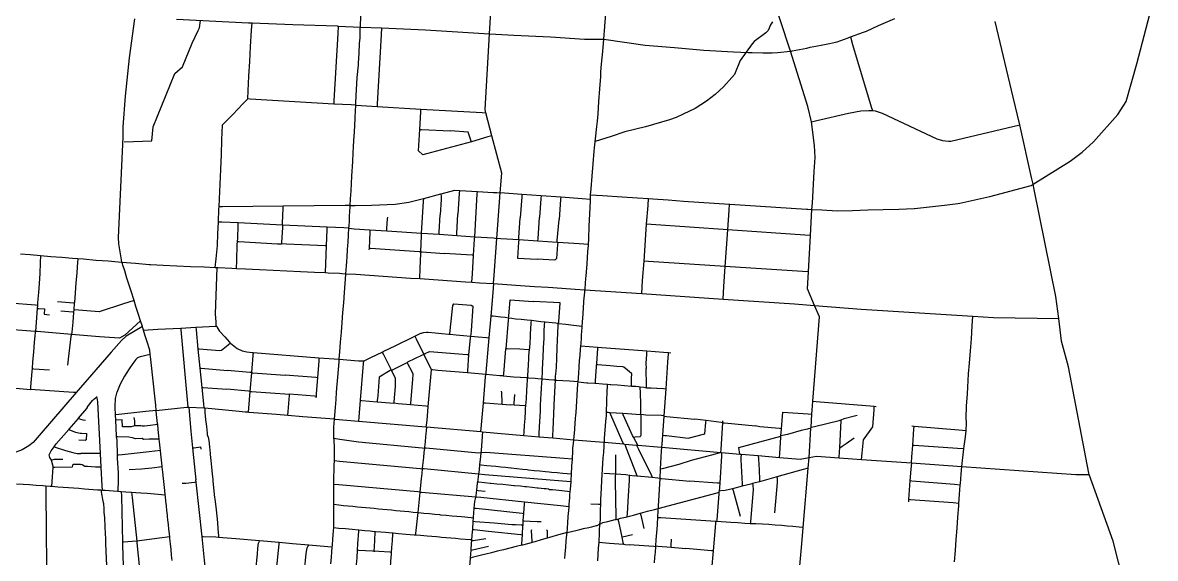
# Model space of a CAD drawing. Header units: inches. Extents: x 170101 to 178921, y 438267 to 453456.
# Drawn here: x 175094 to 177398, y 444768 to 445857 of the extents above; entities that cross this region are included whole.
import ezdxf

# ---------------------------------------------------------------- set-up
doc = ezdxf.new("R2010")
doc.units = ezdxf.units.IN
doc.header["$MEASUREMENT"] = 0

msp = doc.modelspace()

# ---------------------------------------------------------------- linework, layer by layer
for points in [[(176051.9, 445326.8), (176053.1, 445343.8), (176058.8, 445418.7), (176065.7, 445511.3), (176068.8, 445551.6), (176048.9, 445627.2), (176036.5, 445674.2), (176034.9, 445680.4), (176044.2, 445834.6), (176057.6, 446058.8)], [(176664.1, 444633.3), (176678.9, 444797.7), (176681.7, 444830.9), (176691.9, 444951.9), (176693.7, 444973.1), (176693.7, 444973.5), (176697.7, 445033), (176697.8, 445034.8), (176699.6, 445061.7), (176700.7, 445078.7), (176701.4, 445087.6), (176715, 445259.6), (176705.2, 445282.2), (176690.6, 445316), (176692.6, 445350.7), (176696.8, 445424.8), (176699.7, 445477.5), (176700.5, 445490.5), (176704.4, 445554.9), (176705.9, 445583.4), (176704.9, 445607.7), (176698.5, 445655.6), (176691.4, 445686.8), (176656.1, 445799.2), (176656, 445799.2), (176590.4, 445998.9)], [(176249.6, 445507.2), (176273.9, 445505.6), (176313.8, 445503), (176345, 445501), (176367.3, 445499.5), (176376.2, 445498.9), (176407.5, 445496.8), (176438.7, 445494.7), (176469.9, 445492.7), (176501.1, 445490.6), (176532.2, 445488.5), (176532.4, 445488.5), (176563.6, 445486.4), (176594.8, 445484.3), (176626, 445482.3), (176657.3, 445480.2), (176688.5, 445478.1), (176691.1, 445477.9), (176699.7, 445477.5), (176719.7, 445476.5), (176750.7, 445474.9), (176751, 445474.9), (176782.3, 445475.7), (176813.6, 445476.6), (176844.8, 445477.4), (176876.1, 445478.3), (176907.4, 445479.2), (176908, 445479.2), (176938.5, 445482.8), (176969.6, 445486.4), (176996.7, 445489.6), (177000.6, 445490.5), (177031.1, 445497.3), (177061.7, 445504.2), (177145.7, 445526.4), (177149.3, 445528.7), (177224.6, 445575.7), (177249.2, 445593.8), (177272.4, 445614.7), (177321.5, 445670.4), (177338.7, 445697.1), (177360.6, 445773.4), (177398.1, 445919.5)], [(175721.2, 444757.6), (175722.2, 444770.1), (175723.3, 444782.5), (175724, 444791), (175724.3, 444795), (175725.3, 444807.5), (175726.7, 444824.3), (175727.3, 444831), (175727.2, 444836.9), (175727.1, 444849.6), (175727, 444850.6), (175727, 444862.2), (175727, 444863.1), (175727, 444872.9), (175727, 444874.9), (175727, 444878.6), (175727.1, 444891.8), (175727.1, 444892), (175727.1, 444897), (175727.2, 444904.4), (175727.3, 444917.1), (175727.4, 444919.2), (175727.4, 444922.9), (175727.4, 444925.6), (175727.5, 444929.7), (175727.6, 444939.4), (175727.7, 444942.4), (175728.1, 444954.2), (175728.2, 444959.2), (175728.4, 444965.2), (175728.4, 444967.1), (175728.6, 444976.1), (175728.8, 444992.9), (175728.9, 444996.7), (175728, 445006.5), (175727.7, 445010), (175727.5, 445012.2), (175727.5, 445012.8), (175727.5, 445024.7), (175727.5, 445027.1), (175727.3, 445035.3), (175728, 445043.2), (175728.6, 445051.4), (175728.7, 445051.7), (175729.2, 445059.2), (175730.5, 445075.2), (175731.8, 445091.2), (175733, 445106.5), (175734.2, 445121.7), (175735.4, 445137), (175736.6, 445152.1), (175737.8, 445167.7), (175738.3, 445173.1), (175739.4, 445188.1), (175741, 445208.1), (175742.6, 445228.1), (175744.2, 445248.1), (175745.8, 445268.1), (175747.4, 445288.1), (175749, 445309), (175750.5, 445327.1), (175751.9, 445345.1), (175752, 445347), (175753.3, 445363.2), (175754, 445371.8), (175754.6, 445381.3), (175755.4, 445395.7), (175756, 445405.3), (175756.3, 445410.1), (175757.2, 445426.3), (175758, 445439.2), (175758.4, 445444.3), (175758.9, 445454), (175759.4, 445463.6), (175760.5, 445483), (175760.6, 445485.5), (175761.3, 445499.1), (175762.3, 445515.2), (175764, 445545.1), (175765.8, 445575.1), (175766.8, 445592.5), (175767.5, 445605.1), (175768.2, 445618), (175769.2, 445635), (175770.7, 445661.8), (175770.8, 445664.9), (175771.9, 445689.3), (175772.2, 445694.9), (175773.4, 445721.3), (175773.9, 445732.9), (175775, 445746), (175777.1, 445770.7), (175777.5, 445774.9), (175778.6, 445795.4), (175779.8, 445814.6), (175780.5, 445826.7), (175781.1, 445844.6), (175781.3, 445848.4), (175781.3, 445848.9), (175782.1, 445872.1)], [(176197.2, 444767.9), (176198, 444777.9), (176199, 444790.8), (176200.1, 444803.7), (176201.2, 444816.5), (176201.6, 444821.2), (176202.2, 444828.8), (176203.3, 444841.6), (176203.5, 444844.8), (176203.9, 444849.6), (176204.2, 444853.5), (176205.1, 444865.5), (176205.7, 444873.1), (176206.2, 444879.5), (176206.5, 444883.6), (176207.3, 444893.7), (176207.6, 444898.3), (176208, 444903.6), (176208.5, 444909.1), (176209.7, 444923.9), (176209.8, 444924.6), (176210, 444927.2), (176210.7, 444939.4), (176210.7, 444940), (176211.6, 444955.5), (176212.4, 444970.3), (176212.4, 444971), (176213.3, 444986.4), (176213.6, 444992.7), (176214.5, 445001.9), (176215.2, 445009.6), (176215.8, 445016), (176217.1, 445030), (176217.4, 445032.9), (176218.1, 445041.7), (176219, 445053.3), (176219.5, 445058.9), (176219.9, 445065), (176220.7, 445076.6), (176221.5, 445088.2), (176222.3, 445099.9), (176223.1, 445111.5), (176223.8, 445123.1), (176224, 445127), (176224, 445127.4), (176224.6, 445134.8), (176225.4, 445146.4), (176226.1, 445155.9), (176226.3, 445158.1), (176227.2, 445169.7), (176228.1, 445181.3), (176229.1, 445192.9), (176229.7, 445200.5), (176230, 445204.6), (176230, 445205.3), (176230.7, 445216.2), (176231, 445222.2), (176231.1, 445223.9), (176231.4, 445227.9), (176232.1, 445238.9), (176232.2, 445239.8), (176232.2, 445240.2), (176232.9, 445246.9), (176233, 445248.7), (176234.2, 445265.6), (176234.2, 445265.8), (176235.8, 445289.2), (176235.9, 445291), (176237.6, 445309.6), (176238, 445314.2), (176238.2, 445316.3), (176240.1, 445338), (176240.4, 445341.7), (176242.3, 445367), (176244.2, 445392.4), (176245, 445404.3), (176245.1, 445406.4), (176245.6, 445417.9), (176246.8, 445443.3), (176247.9, 445468.7), (176249, 445494.1), (176249.2, 445498.1), (176249.6, 445506.8), (176249.6, 445507.2), (176250.6, 445519.5), (176252.6, 445544.9), (176254.7, 445570.3), (176256.7, 445595.7), (176257.3, 445602.8), (176259.4, 445620.9), (176262.4, 445646.2), (176263.7, 445656.8), (176264.7, 445671.6), (176266.5, 445696.9), (176268.2, 445722.4), (176270, 445747.8), (176270.6, 445757.6), (176272, 445773.1), (176274.1, 445798.5), (176276.3, 445823.5), (176276.3, 445823.9), (176278.5, 445849.2), (176278.6, 445850.6), (176280.6, 445874.6)], [(175398.6, 444763.8), (175397.4, 444775.1), (175396.2, 444786.4), (175395, 444797.8), (175393.8, 444809.1), (175393.5, 444812), (175392.8, 444818.5), (175391.8, 444827.9), (175390.8, 444837.3), (175389.7, 444846.8), (175389, 444853.6), (175388.7, 444856.2), (175387.7, 444865.6), (175386.7, 444875), (175385.7, 444884.4), (175384.7, 444893.8), (175384.3, 444897.7), (175383.4, 444906.2), (175382.1, 444918.6), (175380.8, 444931), (175379.5, 444943.4), (175378.3, 444954.6), (175378.1, 444955.8), (175376.8, 444968.2), (175375.5, 444980.5), (175374.8, 444987.6), (175374.2, 444993), (175372.9, 445005.3), (175372.3, 445011), (175371.5, 445017.7), (175370.2, 445030.1), (175369.1, 445040.6), (175368.9, 445042.5), (175367.6, 445054.9), (175366.2, 445067.3), (175366.1, 445068.7), (175364.9, 445079.7), (175363.6, 445092.1), (175362.3, 445104.5), (175361, 445116.9), (175359.6, 445129.3), (175358.3, 445141.6), (175357, 445154), (175355.7, 445166.5), (175354.3, 445178.8), (175353.9, 445182.9), (175353, 445191.8), (175352.3, 445193.8), (175347.7, 445208.2), (175343.2, 445222.6), (175340, 445232.5), (175338.6, 445237.1), (175337.8, 445239.5), (175334, 445251.5), (175329.4, 445266), (175324.8, 445280.4), (175320.9, 445292.8), (175320.3, 445294.8), (175315.7, 445309.3), (175311.1, 445323.7), (175306.5, 445338.1), (175302, 445352.5), (175298.3, 445364.1), (175297.5, 445366.8), (175297.4, 445367), (175296.3, 445370.5), (175296.1, 445371.2), (175289.9, 445407.5), (175289.2, 445420.3), (175298.5, 445624.4), (175299.1, 445645.4), (175303.7, 445707.8), (175311.9, 445785.4), (175322.4, 445864.9)], [(175300.9, 445614.8), (175357.3, 445617), (175359.5, 445645.7), (175404.2, 445753.8), (175419.7, 445767.7), (175439.4, 445815.5), (175451.2, 445841.6), (175454.1, 445847), (175456.4, 445861.5)], [(175407, 445864.3), (175554, 445856.8), (175560.9, 445856.6), (175643.9, 445853.6), (175733.9, 445850.5), (175736.1, 445850.4), (175781.3, 445848.4), (175824.2, 445846.5), (175913.7, 445842.5), (176044.2, 445834.6), (176044.7, 445834.5), (176093.4, 445832.1), (176167.8, 445828.1), (176237.3, 445823.6), (176276.3, 445823.5), (176276.3, 445823.5), (176360.4, 445811.7), (176420.2, 445806.5), (176480, 445801.2), (176539.8, 445797.6), (176569.8, 445796.8), (176578, 445796.6), (176599.8, 445796.1), (176617.7, 445795.7), (176618.8, 445795.6), (176629.7, 445796.7), (176656, 445799.2), (176657.3, 445799.4), (176657.8, 445799.4), (176659.6, 445799.8), (176689, 445805.7), (176696.2, 445807.2), (176718.4, 445811.7), (176735.2, 445815.1), (176747.8, 445817.7), (176750.9, 445818.3), (176773.2, 445826.4), (176776.1, 445827.5), (176777.8, 445828.1), (176804.3, 445837.7), (176810.5, 445840), (176835, 445851.7), (176868.4, 445865.9)], [(175486.1, 445359.6), (175487.7, 445376.9), (175490.4, 445404.4), (175491.5, 445428.7), (175492.5, 445452), (175492.5, 445453.1), (175493.6, 445477.5), (175493.7, 445479.2), (175493.8, 445482), (175493.8, 445482.8), (175494.6, 445499.1), (175495.9, 445529.1), (175497.2, 445559), (175498.5, 445589), (175499.8, 445619), (175501.1, 445649), (175501.1, 445649.3), (175521.7, 445670.7), (175542.4, 445692.3), (175552.1, 445702.4), (175553, 445718.4), (175554.7, 445748.4), (175556.3, 445778.3), (175558, 445808.3), (175560, 445841.9), (175560.9, 445856.6)], [(175736.1, 445850.4), (175735.3, 445835.4), (175727.3, 445698), (175727, 445691.8)], [(175824.2, 445846.5), (175823.4, 445832.2), (175815.7, 445692.5), (175815.3, 445686.8)], [(176619.5, 445858.7), (176615.6, 445852.9), (176612.4, 445845.8), (176610.4, 445841.3), (176605.8, 445836.8), (176582, 445819.1), (176577.9, 445814.4), (176553.5, 445780.4), (176541.9, 445751.7), (176536.6, 445746), (176519.9, 445727), (176502.8, 445711.1), (176485.4, 445697.7), (176462.2, 445682.7), (176438.1, 445670.9), (176423.4, 445664.7), (176409.9, 445660), (176360.9, 445645.8), (176319.4, 445635.2), (176291.1, 445626.1), (176258.8, 445615.5)], [(177334.3, 444718), (177312.3, 444803.1), (177263.8, 444938.9), (177262.9, 444941.3), (177221.7, 445157.8), (177207.4, 445209.6), (177201.5, 445256.1), (177195.9, 445300.4), (177151.4, 445517.8), (177149.3, 445528.7), (177146.5, 445542.8), (177122.2, 445649.3), (177109.2, 445706), (177072, 445859.7)], [(176777.8, 445828.1), (176782.4, 445812.5), (176820.4, 445686.3), (176822.8, 445678.5)], [(175771.9, 445689.3), (175762.3, 445690.1), (175727.2, 445691.8), (175727, 445691.8), (175557.4, 445702), (175552.1, 445702.4)], [(175771.9, 445689.3), (175782.6, 445688.7), (175815.3, 445686.8), (175904.4, 445681.7), (176028.8, 445674.7), (176036.5, 445674.2)], [(176048.9, 445627.2), (176040.8, 445624.9), (176007, 445614.9), (176007, 445614.9), (175915.9, 445590.6), (175908.1, 445588.3), (175899.4, 445596.6), (175901.9, 445640.2), (175904, 445676.2), (175904.4, 445681.7)], [(176698.5, 445655.6), (176709.8, 445658.2), (176774.3, 445673), (176799.2, 445678.1), (176815.6, 445679), (176822.8, 445678.5), (176828.5, 445678.1), (176842.2, 445673), (176953.6, 445620.9), (176965.4, 445617.6), (176977.4, 445616.5), (176982.3, 445616.6), (177122.2, 445649.3)], [(175901.9, 445640.2), (175905.8, 445640), (175964.5, 445637.2)], [(176007, 445614.9), (176006, 445618.2), (176000.8, 445634.9), (175964.5, 445637.2)], [(175760.6, 445485.5), (175770.8, 445485.7), (175804, 445486.2), (175851.8, 445488), (175879.7, 445492.3), (175909.3, 445499.7), (175910.1, 445500), (175945, 445509.1), (175945.6, 445509.3), (175973.5, 445516.5), (175982.8, 445515.9), (175983.3, 445515.9), (176019.2, 445514.1), (176019.6, 445514), (176051.1, 445512), (176058.9, 445511.7), (176065.7, 445511.3)], [(175902, 445336.9), (175902.8, 445357.6), (175904, 445388.1), (175904.1, 445391.3), (175905.6, 445424.5), (175905.9, 445429.3), (175909.7, 445493.7), (175910.1, 445500)], [(175945, 445509.1), (175945.3, 445504), (175945.6, 445497.7), (175943.7, 445466.9)], [(175982.8, 445515.9), (175982.4, 445510.2), (175979.7, 445467.8)], [(176008.1, 445329.8), (176009.1, 445347), (176011.3, 445384.3), (176011.3, 445384.6), (176013.7, 445417.4), (176014, 445422.1), (176019, 445509.3), (176019.2, 445514.1)], [(176249.2, 445498.1), (176232.6, 445499.3), (176189, 445502.5), (176148.9, 445505.3), (176109.8, 445508.2), (176074.4, 445510.7), (176065.7, 445511.3)], [(176109.8, 445508.2), (176109.4, 445503.1), (176106.2, 445460.4)], [(176148.9, 445505.3), (176148.5, 445500), (176145.8, 445461.3)], [(176189, 445502.5), (176188.6, 445497.5), (176185.3, 445457.4)], [(176353.4, 445306.4), (176355.3, 445333.3), (176358.2, 445372.7), (176363.5, 445447.7), (176366.3, 445485.6), (176367.3, 445499.5)], [(175760.6, 445485.5), (175750.2, 445485.7), (175624.4, 445484.3), (175500.9, 445482.9), (175493.8, 445482.8)], [(175623, 445445.9), (175623.2, 445450.6), (175624.2, 445479.2), (175624.4, 445484.3)], [(176519, 445295.2), (176520.7, 445320.8), (176523.5, 445361.8), (176528.6, 445436.4), (176531.4, 445475.9), (176532.2, 445488.5)], [(175834.8, 445434.1), (175835.1, 445439.1), (175836.3, 445458.7), (175837.2, 445461.8)], [(175941.3, 445427), (175941.6, 445431.5), (175943.7, 445466.9)], [(175977.3, 445424.5), (175977.5, 445429.3), (175979.7, 445467.8)], [(176103.6, 445415.7), (176103.8, 445420.5), (176106.2, 445460.4)], [(176142.3, 445413.2), (176142.7, 445418.5), (176145.8, 445461.3)], [(176181.3, 445410.6), (176181.6, 445414.2), (176185.3, 445457.4)], [(175758, 445439.2), (175747.9, 445440), (175713.9, 445441.6), (175623, 445445.9), (175532.7, 445450.1), (175499.7, 445451.7), (175492.5, 445452)], [(175529.3, 445357.6), (175529.7, 445374), (175530.7, 445406.5), (175531.1, 445412.3), (175531.7, 445419.4), (175532.5, 445445.2), (175532.7, 445450.1)], [(175623, 445445.9), (175622.7, 445440.9), (175621, 445410.6), (175620.9, 445407.6)], [(175710.6, 445349.2), (175711.2, 445367), (175712.5, 445403.7), (175713.7, 445436.6), (175713.9, 445441.6)], [(175758, 445439.2), (175768.4, 445438.5), (175800.8, 445436.4), (175834.8, 445434.1), (175905.9, 445429.3), (175941.3, 445427), (175977.3, 445424.5), (176014, 445422.1), (176051.7, 445419.6), (176058.8, 445418.7)], [(175800.8, 445436.4), (175800.5, 445431.5), (175798.9, 445398.3), (175798.7, 445395.5)], [(176696.8, 445424.8), (176685, 445425.6), (176528.6, 445436.4), (176372.5, 445447.1), (176363.5, 445447.7)], [(175531.1, 445412.3), (175533.9, 445412.1), (175612.5, 445408), (175620.9, 445407.6)], [(175712.5, 445403.7), (175709.4, 445403.8), (175630.7, 445407.2), (175620.9, 445407.6)], [(176245.1, 445406.4), (176226.4, 445407.6), (176182.6, 445410.5), (176181.3, 445410.6), (176142.3, 445413.2), (176103.6, 445415.7), (176067.2, 445418.1), (176058.8, 445418.7)], [(176103.6, 445415.7), (176102.9, 445410.8), (176100.8, 445378.6), (176141.1, 445376.3)], [(176182.6, 445410.5), (176182.3, 445406.1), (176180.4, 445378.1), (176176.9, 445374.3), (176141.1, 445376.3)], [(175090.3, 445387.2), (175109.7, 445385.7), (175130.7, 445384), (175151.7, 445382.2), (175173.8, 445380.5), (175195.8, 445378.7), (175206.5, 445377.8), (175217.9, 445376.9), (175243.1, 445374.8), (175243.7, 445374.8), (175268.1, 445372.8), (175295.3, 445370.5), (175296, 445370.5), (175296.3, 445370.5), (175324, 445368.2), (175351.9, 445365.9), (175354.4, 445365.7), (175379.9, 445364.5), (175407.9, 445363.2), (175435.8, 445361.9), (175463.8, 445360.6), (175486.1, 445359.6), (175489.2, 445359.5), (175491.8, 445359.3), (175519.8, 445358), (175529.3, 445357.6), (175547.8, 445356.7), (175575.8, 445355.4), (175603.8, 445354.1), (175631.8, 445352.8), (175659.7, 445351.6), (175687.7, 445350.2), (175710.6, 445349.2), (175715.7, 445349), (175738.5, 445347.9), (175743.7, 445347.6), (175752, 445347), (175771.7, 445345.7), (175799.6, 445343.8), (175827.6, 445341.9), (175855.5, 445340.1), (175883.5, 445338.2), (175902, 445336.9), (175911.4, 445336.3), (175939.4, 445334.4), (175967.3, 445332.5), (175995.3, 445330.6), (176008.1, 445329.8), (176023.2, 445328.7), (176051.2, 445326.8), (176051.9, 445326.8), (176079.1, 445325), (176107.1, 445323.1), (176135.1, 445321.2), (176163, 445319.3), (176191, 445317.4), (176218, 445315.6), (176238, 445314.2), (176353.4, 445306.4), (176519, 445295.2), (176664.2, 445285.4), (176705.2, 445282.2), (176800, 445274.8), (177027.2, 445260.4), (177069.2, 445257.8), (177201.5, 445256.1)], [(175904.1, 445391.3), (175900.7, 445391.5), (175801.6, 445398.1), (175798.9, 445398.3)], [(175904.1, 445391.3), (175907.2, 445391.1), (175951.8, 445388.2)], [(176011.3, 445384.6), (176008.3, 445384.8), (175951.8, 445388.2)], [(175130.7, 445384), (175130.1, 445369.1), (175129.1, 445347.3), (175127.7, 445327.3), (175126.3, 445308.9), (175124.7, 445288.4), (175124.3, 445282.6), (175123.9, 445276.5), (175123.3, 445267.5), (175121.8, 445247.5), (175121.2, 445239.2), (175120.2, 445229.9), (175120.1, 445229.5), (175119.9, 445227.6), (175119.1, 445220.4), (175118, 445207.7), (175116.3, 445187.8), (175114.6, 445167.8), (175113.5, 445154.2), (175112.9, 445147.9), (175110.5, 445117.2), (175110, 445111.9)], [(175206.5, 445377.8), (175205.3, 445360.9), (175204.4, 445348.1), (175202.7, 445328.2), (175201.1, 445308.3), (175199.5, 445288.3), (175199.4, 445287.2), (175198.3, 445273.5), (175198, 445268.9), (175197.9, 445268.4), (175196.3, 445248.5), (175194.7, 445228.1), (175193.4, 445223.6), (175192.2, 445219.1), (175186.9, 445173.1), (175185.5, 445161.3)], [(176692.6, 445350.7), (176680.5, 445351.5), (176523.5, 445361.8), (176367.5, 445372), (176358.2, 445372.7)], [(175489.2, 445359.5), (175488.6, 445340.1), (175486.2, 445265.6), (175487, 445248.4), (175487.4, 445240.4)], [(176051.9, 445326.8), (176050.4, 445309.1), (176046.4, 445261), (176042.6, 445216.8), (176036.7, 445146.1), (176036.3, 445142.1)], [(175124.3, 445282.6), (175120.7, 445282.9), (175068.2, 445287.1), (175064.1, 445290.2), (175063.4, 445290.3), (175059.6, 445290.8), (175032, 445292.9), (175028.7, 445293.1)], [(175320.9, 445292.8), (175299.3, 445285.8), (175249.8, 445269.8), (175200, 445273.4), (175198.3, 445273.5)], [(176082.8, 445256.5), (176083.1, 445260.6), (176085.9, 445293.8), (176133, 445290.4)], [(175123.9, 445276.5), (175127.6, 445276.3), (175138.7, 445275.5), (175137.9, 445264.5), (175148.8, 445263.6)], [(175199.4, 445287.2), (175197.7, 445287.4), (175165.5, 445289.9)], [(175198, 445268.9), (175196.2, 445269.1), (175171.9, 445270.8)], [(175963.4, 445224), (175964.1, 445231.2), (175969, 445282.2), (175971.1, 445285.7), (176006.9, 445283.2), (176009.7, 445280.8), (176006.5, 445230.7), (176005.8, 445223.9), (176005.4, 445220.3)], [(176184.5, 445245.3), (176184.7, 445249.2), (176187.4, 445287.8), (176133, 445290.4)], [(175334, 445251.5), (175301.9, 445222), (175291.4, 445215.8), (175251, 445218.9), (175193.4, 445223.6), (175123.9, 445229.2), (175120.1, 445229.5), (175048.3, 445235.1), (175024.3, 445237.2), (174976.4, 445241.3), (174972, 445241.7)], [(176232.2, 445239.8), (176214.9, 445241.8), (176199.2, 445243.6), (176185.1, 445245.2), (176184.5, 445245.3), (176183.4, 445245.5), (176178.6, 445246.4), (176171, 445247.2), (176157.3, 445248.5), (176156.1, 445248.7), (176148.4, 445249.4), (176129, 445251.6), (176120.3, 445252.6), (176108.6, 445253.7), (176096.8, 445254.8), (176089.1, 445255.6), (176082.8, 445256.5), (176082.3, 445256.6), (176082.3, 445256.6), (176081.9, 445256.7), (176075.6, 445257.7), (176067, 445258.7), (176051.5, 445260.4), (176046.4, 445261)], [(176082.3, 445256.6), (176081.9, 445252.7), (176077, 445194.4)], [(176114, 445018.4), (176114.4, 445024.6), (176115.3, 445039.1), (176116.1, 445053), (176116.9, 445066.9), (176117.3, 445073.8), (176117.6, 445077.8), (176117.6, 445078.1), (176118.1, 445080.8), (176118.5, 445083.9), (176119.2, 445094.6), (176120, 445108.5), (176120.8, 445122.4), (176121.2, 445129.5), (176121.5, 445134.8), (176121.6, 445136.3), (176121.9, 445140), (176122.5, 445150.2), (176123.1, 445161.9), (176123.2, 445164.1), (176123.6, 445172.2), (176123.9, 445178), (176124.4, 445188.1), (176125.1, 445191.8), (176125.2, 445192.2), (176126.1, 445196.8), (176126.5, 445205.7), (176127.1, 445219.6), (176127.4, 445226.4), (176127.9, 445233.5), (176128.8, 445247.7), (176129, 445251.6)], [(176144.7, 445015.7), (176145, 445021.9), (176145.6, 445035.3), (176146.2, 445046.3), (176146.7, 445057), (176147.3, 445068), (176147.9, 445079.5), (176148.6, 445091.7), (176149.2, 445103.1), (176149.7, 445113.3), (176150.4, 445126.3), (176150.7, 445131.2), (176150.7, 445132.8), (176151.3, 445139.3), (176151.5, 445141.8), (176152, 445152.3), (176152.6, 445165.3), (176153.2, 445178.3), (176153.3, 445181.5), (176153.7, 445191.3), (176154, 445198.5), (176154.3, 445204.3), (176154.8, 445217.3), (176155.3, 445230.3), (176155.9, 445243.3), (176156.1, 445248.7)], [(176989.9, 444761.3), (176991.6, 444784.1), (176993.2, 444806.8), (176994.9, 444829.6), (176996.5, 444852.4), (176998.2, 444875.2), (176998.6, 444880.2), (176999.8, 444897.9), (177001.3, 444917.4), (177001.5, 444920.7), (177002.9, 444939.3), (177004.7, 444955.1), (177008.8, 444990.8), (177009.4, 444996.5), (177012.3, 445015.6), (177013.1, 445027.8), (177014.3, 445044.2), (177013.2, 445054.3), (177013.8, 445077.9), (177016, 445102.8), (177018.4, 445143.2), (177019.9, 445164.9), (177021.9, 445190.2), (177023.9, 445214.7), (177025.8, 445241.1), (177027.2, 445260.4)], [(175337.8, 445239.5), (175304.6, 445220.3), (175295.2, 445211.5), (175274.6, 445187.7), (175203.5, 445105.3), (175128, 445017.8), (175115.5, 445004.2), (175106.7, 444997.4), (175093.3, 444988.8), (175075.2, 444982.2), (175058.6, 444978.2), (175052.3, 444977), (175003.6, 444978), (174950.2, 444979.2), (174901.6, 444980.2), (174872.5, 444980.9), (174862.4, 444981.1), (174857, 444979.7), (174851.1, 444978.1), (174843, 444972.6), (174818.5, 444950.1), (174808.3, 444940.8)], [(175340, 445232.5), (175369, 445234.1), (175415.8, 445236.6), (175446.4, 445238.2), (175487.4, 445240.4), (175489, 445240.5), (175490.1, 445237.9), (175494.6, 445230.4), (175505.3, 445218.6), (175515.1, 445207.7), (175517.1, 445206), (175530.4, 445194.8), (175540.9, 445190.5), (175550.3, 445187.9), (175561.4, 445186.8), (175562.9, 445186.7), (175697, 445176.3), (175738.3, 445173.1), (175777.3, 445170.1), (175786.7, 445169.6), (175787.7, 445169.5), (175787.9, 445169.5), (175802.7, 445176.7), (175815.3, 445182.7), (175825.7, 445187.8), (175827.9, 445188.9), (175840.6, 445195), (175853.2, 445201.1), (175865.9, 445207.2), (175878.5, 445213.3), (175891.9, 445219.8), (175904.2, 445225.8), (175905.5, 445226.2), (175909.5, 445227.5), (175915.7, 445228.2), (175919.2, 445227.9), (175933.1, 445226.7), (175947.1, 445225.5), (175961, 445224.2), (175963.4, 445224), (175975.9, 445222.9), (175990.8, 445221.6), (176005.2, 445220.3), (176005.4, 445220.3), (176005.7, 445220.3), (176020.6, 445218.9), (176037.6, 445217.3), (176042.6, 445216.8)], [(175415.8, 445236.6), (175416.1, 445232.6), (175429.4, 445082.9), (175430.1, 445075.5)], [(175446.4, 445238.2), (175447, 445232.9), (175450.9, 445193.4), (175454.8, 445154.9), (175458.7, 445116), (175462, 445082.7), (175462.8, 445074.4)], [(176172.5, 445013.3), (176172.7, 445019.7), (176173.1, 445028.8), (176173.9, 445047.5), (176174.6, 445060.6), (176175.7, 445080.3), (176177.6, 445119.2), (176178, 445130.3), (176178.2, 445138.2), (176179.4, 445149), (176180, 445156.9), (176180.8, 445174.8), (176181.5, 445196.8), (176182.1, 445211.6), (176183.2, 445241.1), (176183.4, 445245.5)], [(175517.1, 445206), (175512.2, 445201.9), (175498.7, 445190.8), (175495, 445190.4), (175453.6, 445193.3), (175450.9, 445193.4)], [(175891.9, 445219.8), (175894.4, 445214.9), (175910.1, 445182.9), (175925.1, 445152.2), (175925.1, 445151.6), (175918.6, 445077.4), (175916.9, 445057.6), (175915.5, 445043), (175914.7, 445035.6)], [(176005.4, 445220.3), (176004.5, 445216.1), (176001.1, 445182.5), (176001.1, 445182.5), (175999.2, 445149.1), (175998.9, 445145.3)], [(176229.7, 445200.5), (176246.5, 445199.2), (176263.3, 445197.9), (176363.7, 445190.2), (176397.8, 445187.6), (176407.8, 445186.8), (176412.6, 445186.4)], [(175353.9, 445182.9), (175333.5, 445177.9), (175327.9, 445176.2), (175324.8, 445172.8), (175318.2, 445164.4), (175310.7, 445153.4), (175301.2, 445138.7), (175292.7, 445122.3), (175288.6, 445112.5), (175285.9, 445105.6), (175285.4, 445104.1), (175282.3, 445093.6), (175282, 445077.3), (175282.1, 445074.9), (175282.7, 445060), (175283.1, 445049), (175284.4, 445017.2), (175284.7, 445015.2), (175285.9, 445008.5), (175286.7, 444978.2), (175286.9, 444971.9), (175288.4, 444942.2), (175288.4, 444918.2), (175288.1, 444913.6), (175287.7, 444905)], [(175562.9, 445186.7), (175562.5, 445180.8), (175559.7, 445146.2), (175559.7, 445145.7), (175556.6, 445107.6), (175553.9, 445073.6), (175553.3, 445065.9)], [(175825.7, 445187.8), (175828.2, 445182.9), (175844, 445151.5), (175844.6, 445150.4), (175844.6, 445150.4), (175852.3, 445134.7), (175851.9, 445117.4), (175849.5, 445086.5), (175849.2, 445083.7)], [(175910.1, 445182.9), (175905.9, 445180.9), (175877.1, 445166.9)], [(175910.1, 445182.9), (175912.8, 445184.5), (175921.7, 445188.9), (175998.2, 445182.7), (176001.1, 445182.5)], [(176072.5, 445138.9), (176072.9, 445143.7), (176077, 445194.4)], [(176125.2, 445192.2), (176123.1, 445192.4), (176105.7, 445193.9), (176079.9, 445194.1), (176077, 445194.4)], [(176263.3, 445197.9), (176263.2, 445195), (176261.5, 445164.6), (176261.4, 445162)], [(176363.7, 445190.2), (176363.5, 445187.5), (176363, 445182.6), (176362, 445165.4), (176362.4, 445154.2)], [(176394.5, 444994.1), (176395, 445000.7), (176396.3, 445018.8), (176399, 445057.4), (176399.1, 445058.3), (176403, 445113.3), (176406.7, 445167), (176407.6, 445184), (176407.8, 445186.8)], [(175113.5, 445154.2), (175117, 445153.9), (175148.7, 445151.3)], [(175454.8, 445154.9), (175457.3, 445154.7), (175511, 445150.2)], [(175697, 445176.3), (175696.5, 445170.1), (175693.9, 445135.5), (175691.5, 445103.3), (175691.1, 445097.7), (175690.9, 445094.9)], [(175787.7, 445169.5), (175787.2, 445164.6), (175780.8, 445089.8), (175777.8, 445055.3), (175777.1, 445047.5)], [(175844.6, 445150.4), (175846.8, 445151.5), (175876.1, 445166.4), (175877.1, 445166.9)], [(175883.3, 445080.6), (175883.6, 445083.6), (175888, 445132.2), (175888.8, 445143), (175886.6, 445147.2), (175877.5, 445163.9), (175876.1, 445166.4)], [(176259.4, 445124.5), (176259.6, 445129.2), (176261.3, 445158.6), (176261.4, 445162)], [(176332.7, 445118.7), (176332.8, 445123.8), (176333, 445134.2), (176333.1, 445143.9), (176332.7, 445144.3), (176324.8, 445150.8), (176316.9, 445157.3), (176315, 445157.5), (176303, 445158.5), (176289, 445159.7), (176264.1, 445161.8), (176261.4, 445162)], [(176363.2, 445115.3), (176363.1, 445120.4), (176362.4, 445154.2)], [(175559.7, 445146.2), (175556.7, 445146.5), (175511, 445150.2)], [(175559.7, 445145.7), (175562.5, 445145.5), (175628.3, 445140.7)], [(175693.9, 445135.5), (175690.8, 445135.8), (175628.3, 445140.7)], [(175844, 445151.5), (175842.1, 445150.3), (175819.5, 445136.7), (175816.5, 445098.8), (175815.7, 445089.3), (175815.5, 445086.7)], [(176224, 445127), (176206.3, 445128.3), (176192.8, 445129.2), (176180.5, 445129.8), (176178.8, 445130.1), (176178.1, 445130.3), (176178, 445130.3), (176174.7, 445130.8), (176164.8, 445131.5), (176158.7, 445131.9), (176150.8, 445132.8), (176150.7, 445132.8), (176142.5, 445133.6), (176136.9, 445133.9), (176123.4, 445134.6), (176121.8, 445134.8), (176121.5, 445134.8), (176119.7, 445135), (176106.7, 445135.9), (176106.3, 445135.9), (176092.8, 445136.9), (176079.1, 445138), (176078.9, 445138), (176072.5, 445138.9), (176070.5, 445139.1), (176065, 445139.6), (176036.3, 445142.1), (175998.9, 445145.3), (175939, 445150.4), (175927.8, 445151.4), (175925.1, 445151.6)], [(176026.3, 445026), (176026.9, 445032.5), (176031.4, 445084.8), (176035.8, 445137.6), (176036.3, 445142.1)], [(174962.1, 445124.6), (174965.9, 445124.3), (175110, 445111.9)], [(175203.5, 445105.3), (175197.5, 445105.7), (175110, 445111.9)], [(175458.7, 445116), (175461.4, 445115.8), (175509.5, 445112)], [(175556.6, 445107.6), (175553.7, 445108.4), (175509.5, 445112)], [(175556.6, 445107.6), (175559.6, 445107.4), (175636.8, 445102)], [(176069.5, 445081.8), (176069.5, 445085.4), (176069, 445104.8), (176068.1, 445108.4)], [(176224, 445127), (176241.5, 445125.5), (176243.6, 445125.3), (176258.1, 445124.6), (176259.1, 445124.5), (176259.4, 445124.5), (176273.8, 445123.3), (176282.5, 445122.6), (176283.8, 445122.4), (176289.4, 445121.9), (176290.8, 445121.8), (176304.1, 445120.8), (176318.7, 445119.8), (176332.7, 445118.7), (176333.3, 445118.7), (176341.5, 445118.1), (176347.1, 445117.4), (176350.6, 445117), (176357.6, 445116.2), (176360.6, 445115.4), (176360.7, 445115.4), (176363.2, 445115.3), (176372.6, 445114.8), (176384.5, 445114.2), (176385.2, 445114.2), (176397.8, 445113.6), (176403, 445113.3)], [(176277.5, 445004.3), (176278, 445011.7), (176280.4, 445046.5), (176281.5, 445057.8), (176281.7, 445065.6), (176283.1, 445109.2), (176283.6, 445117.7), (176283.8, 445122.4)], [(176351.2, 445060.8), (176351.4, 445064.6), (176351.7, 445072.4), (176351.8, 445082.6), (176351.1, 445104), (176350.6, 445117)], [(175153.9, 444914.8), (175154.4, 444923.7), (175156.3, 444953.7), (175156.4, 444955.2), (175153, 444968.2), (175149.4, 444973.6), (175148.4, 444979), (175152.4, 444986.9), (175158.7, 444995.1), (175158.7, 444995.2), (175162.5, 445001.2), (175188.2, 445030.4), (175188.8, 445031), (175208, 445053), (175208.1, 445053.1), (175225.1, 445073.2), (175226, 445074.9), (175226, 445076.5), (175236.4, 445089.4), (175238.2, 445091.3), (175245.1, 445096.9)], [(175256.6, 444907.3), (175256.1, 444915.7), (175254.2, 444953.6), (175252.8, 444981.6), (175247.6, 445085.7), (175246.8, 445091.4), (175245.1, 445096.9), (175245, 445097.4)], [(175634, 445059.4), (175634.5, 445066.8), (175636.8, 445099.7), (175636.8, 445102)], [(175691.1, 445097.7), (175688.1, 445097.9), (175636.8, 445102)], [(175780.8, 445089.8), (175784.4, 445089.5), (175815.5, 445086.7), (175840.9, 445084.5), (175849.2, 445083.7)], [(176031.4, 445084.8), (176035.9, 445084.5), (176069.5, 445081.8), (176085.6, 445080.5)], [(176094, 445079.9), (176094.2, 445083.6), (176095.4, 445101.3)], [(176701.4, 445087.6), (176708.5, 445087), (176826.5, 445077.6), (176830.1, 445077.4)], [(175366.1, 445068.7), (175345.2, 445066.8), (175284.2, 445060.2), (175282.7, 445060)], [(175366.1, 445068.7), (175384, 445070.7), (175428.3, 445075.6), (175430.1, 445075.5), (175432.2, 445075.4), (175462.8, 445074.4), (175463.8, 445074.4), (175464.6, 445074.3), (175486.2, 445072.2), (175535, 445067.6), (175547.2, 445066.4), (175553.3, 445065.9), (175554.4, 445065.8), (175610.8, 445061.3), (175634, 445059.4), (175664.1, 445057), (175728.7, 445051.7), (175730.1, 445051.6), (175777.1, 445047.5), (175914.7, 445035.6), (175915.6, 445035.6), (176026.3, 445026), (176029.3, 445025.7), (176114, 445018.4), (176144.7, 445015.7), (176172.5, 445013.3), (176215.2, 445009.6), (176276.6, 445004.3), (176277.5, 445004.3), (176316.4, 445000.9), (176318.8, 445000.7), (176342.9, 444998.6), (176345.7, 444998.3), (176393.6, 444994.2), (176394.5, 444994.1), (176514.6, 444983.7), (176515.3, 444983.7), (176515.8, 444983.6), (176553.2, 444980.4), (176555.6, 444980.2), (176555.7, 444980.2), (176590.5, 444977.2), (176633.8, 444973.4), (176675.9, 444969.8), (176693.7, 444973.1), (176708.7, 444976), (176755.2, 444972.7), (176800.7, 444969.5), (176902, 444962.3), (177004.7, 444955.1), (177236.6, 444938.7), (177248.8, 444938.8), (177263.8, 444938.9)], [(175432.2, 445075.4), (175432.9, 445067), (175436.5, 445027.1), (175439.9, 444992.8), (175441.9, 444973.1), (175446.9, 444927.8)], [(175464.6, 445074.3), (175465, 445065.7), (175465, 445064.6), (175466.5, 445050.6), (175468, 445036.7), (175469.5, 445022.8), (175469.9, 445019.6), (175471.4, 445014.9), (175471.5, 445014.6), (175473.3, 445007.9), (175474.3, 444995.3), (175475.8, 444981.4), (175475.9, 444979.6), (175477.2, 444967.5), (175478.6, 444953.6), (175480, 444939.6), (175481, 444929.4), (175481.4, 444925.7), (175482.8, 444911.8), (175484.2, 444898.7), (175484.2, 444897.8), (175485.6, 444883.9), (175487.9, 444867), (175490.9, 444841.4), (175491.3, 444828.2), (175492.6, 444814), (175492.9, 444811)], [(175918.6, 445077.4), (175914.6, 445077.8), (175883.3, 445080.6), (175858.4, 445082.8), (175849.2, 445083.7)], [(176117.6, 445078.1), (176115.9, 445078.2), (176094, 445079.9), (176085.6, 445080.5)], [(176281.7, 445065.6), (176285.2, 445065.4), (176288.5, 445065.2), (176314.4, 445063.7), (176324.7, 445063.1), (176351.2, 445060.8), (176352.3, 445060.7)], [(176316.4, 445000.9), (176313.1, 445008.5), (176290.8, 445059.9), (176288.5, 445065.2)], [(176345.7, 444998.3), (176341.4, 445006.2), (176336.5, 445015), (176334.8, 445018), (176316, 445060.3), (176314.4, 445063.7)], [(176633.8, 444973.4), (176634.3, 444981.4), (176636.4, 445014.5), (176636.5, 445016.6), (176636.6, 445017.4), (176637.7, 445031.8), (176640.2, 445065.4), (176692.3, 445062.1), (176699.6, 445061.7)], [(176800.7, 444969.5), (176801.9, 444982.4), (176804.4, 445009), (176823.2, 445035.9), (176825.9, 445070.1), (176826.5, 445077.6)], [(175208.1, 445053.1), (175208.9, 445052.7), (175211.7, 445051.4), (175217.1, 445050), (175222.1, 445049.6)], [(175369.1, 445040.6), (175348.3, 445037.7), (175342, 445036.8), (175337.6, 445037.3), (175335, 445037.5), (175322.2, 445037.6), (175322.2, 445037.6), (175319.7, 445036.8), (175314.9, 445036), (175312, 445035.6), (175304.3, 445035.6), (175298.5, 445035.6), (175297.4, 445035.9), (175296.9, 445050), (175284.7, 445049.1), (175283.1, 445049)], [(175322.2, 445037.6), (175322.2, 445038.2), (175322.5, 445046), (175322.5, 445047.9), (175321.4, 445054.4)], [(176336.5, 445015), (176339.9, 445015.3), (176350.1, 445016.2), (176351.7, 445017.3), (176352.5, 445018.8), (176352.5, 445020.8), (176352.3, 445044.6), (176352.3, 445060.7)], [(176399.1, 445058.3), (176393.7, 445058.5), (176361.8, 445059.5), (176352.3, 445060.7)], [(176396.3, 445018.8), (176400.8, 445018.4), (176404.2, 445018.1), (176448.2, 445012.6), (176481.5, 445021.3), (176484.2, 445044.4), (176484.7, 445048.4)], [(176399, 445057.4), (176403.6, 445057), (176461.6, 445051.3)], [(176518.4, 445044.2), (176515.1, 445044.6), (176484.7, 445048.4), (176461.6, 445051.3)], [(176514.6, 444983.7), (176515, 444990.4), (176518.4, 445044.2), (176518.7, 445048.2)], [(176518.4, 445044.2), (176521.7, 445043.8), (176585, 445037.8)], [(176697.8, 445034.8), (176704.6, 445036.4), (176755, 445048.5), (176759.3, 445050.3), (176765.5, 445053), (176785.9, 445058.1), (176791.4, 445059.4)], [(176755.2, 444972.7), (176755.9, 444985.2), (176756.3, 444993.3), (176759.2, 445048.5), (176759.3, 445050.3)], [(175188.2, 445030.4), (175189.5, 445029.8), (175201.8, 445024.9), (175211.6, 445022.9), (175214.1, 445022.8), (175224, 445022), (175223.5, 445009.6), (175221.5, 445008.2), (175208.7, 445008.5)], [(175915.6, 445035.6), (175914.8, 445027.2), (175913.8, 445016), (175912.7, 445005.2), (175911.6, 444994.5), (175911.4, 444992.7), (175911.4, 444992.6), (175910.5, 444983.8), (175909.4, 444973.1), (175908.3, 444962.3), (175907.2, 444951.6), (175907.1, 444950.7), (175907, 444950.2), (175906.1, 444940.9), (175905, 444930.2), (175902.2, 444903.8), (175902, 444902.3), (175897.8, 444861.7), (175893.4, 444819.1), (175893.1, 444816.3)], [(176029.3, 445025.7), (176028.8, 445016.7), (176027.2, 444987.8), (176026.4, 444982.6), (176025.3, 444975.3), (176023.6, 444958.4), (176022.6, 444948.3), (176021.5, 444939.8), (176019.2, 444923.3), (176018.9, 444921.4), (176017.3, 444906.8), (176016.2, 444896.5), (176015.8, 444892.8)], [(176553.2, 444980.4), (176551.1, 444993.5), (176636.5, 445016.6)], [(176637.7, 445031.8), (176633.4, 445032.2), (176594, 445035.9), (176585, 445037.8)], [(176697.7, 445033), (176690.6, 445031.3), (176677.9, 445028.2), (176650.2, 445020.4), (176640.1, 445018.2), (176636.6, 445017.4)], [(176902, 444962.3), (176902.9, 444974.5), (176904.6, 444998.1), (176906.9, 445031.9), (176907.3, 445036.4)], [(177013.1, 445027.8), (176998.4, 445029), (176907.3, 445036.4), (176902.6, 445036.8)], [(175158.7, 444995.2), (175160.6, 444994.6), (175181.6, 444987.7), (175196.1, 444983.5), (175205.5, 444981.8), (175212.4, 444981.7)], [(175372.3, 445011), (175351.6, 445010.5), (175340.2, 445010.3), (175337.2, 445012.2), (175324.2, 445011.2), (175319.5, 445012.4), (175317.5, 445013.6), (175310, 445014.5), (175287.2, 445015.1), (175284.7, 445015.2)], [(175439.9, 444992.8), (175442.9, 444993.2), (175456, 444994.8), (175456.6, 444990.3)], [(175727.5, 445012.8), (175739.4, 445011), (175777.7, 445005.2), (175907.1, 444993), (175911.4, 444992.6)], [(176212.4, 444970.3), (176195.4, 444971.6), (176036.4, 444983.8), (176026.4, 444982.6), (176021.7, 444982), (175915.3, 444992.3), (175911.4, 444992.6)], [(176276.6, 445004.3), (176276.2, 444996.2), (176275.6, 444983.8), (176274.7, 444972.4), (176273.9, 444960.9), (176272.5, 444938.2), (176271.6, 444926.9), (176270.9, 444911.1), (176269.6, 444887.7), (176269.6, 444887), (176269.4, 444877.7), (176269.4, 444877), (176269.2, 444867.8), (176269.2, 444867), (176269, 444857), (176268.8, 444849), (176268.7, 444847), (176267.9, 444837.8), (176267.5, 444832.9), (176267.2, 444829.1), (176266.8, 444818.8), (176266.2, 444803), (176266.1, 444801.6), (176266.1, 444801), (176265.1, 444788.9), (176264.1, 444776.1), (176263.2, 444763.4)], [(176318.8, 445000.7), (176322, 444992.6), (176342.5, 444940.4), (176344.4, 444935.6)], [(176342.9, 444998.6), (176346.8, 444990.5), (176373.1, 444936.8), (176375, 444932.8)], [(176393.6, 444994.2), (176393.2, 444986.6), (176391.1, 444949.5), (176390.1, 444931), (176387, 444874.4), (176386.8, 444869.9)], [(176756.3, 444993.3), (176761.4, 444996.7), (176769.4, 445002.1), (176785.3, 445013.1)], [(177008.8, 444990.8), (176995.8, 444991.7), (176907.9, 444997.8), (176904.6, 444998.1)], [(175153, 444968.2), (175154.7, 444968.6), (175158.9, 444969.7), (175176.2, 444970.2)], [(175252.8, 444981.6), (175249.3, 444981.6), (175212.4, 444981.7)], [(175374.8, 444987.6), (175351.8, 444984.9), (175296.6, 444978.6), (175289.1, 444978.3), (175286.7, 444978.2)], [(176300.5, 444940), (176300.5, 444943.7), (176300.7, 444965), (176300.8, 444978.5)], [(176515.3, 444983.7), (176495.1, 444978.3), (176454.2, 444967.5), (176428.7, 444959.4), (176395.1, 444950.6), (176391.1, 444949.5)], [(176515.8, 444983.6), (176515.4, 444976.8), (176512.4, 444921), (176512.4, 444920.7), (176510.8, 444905), (176510.5, 444902.7), (176510.2, 444899.4), (176506.2, 444847), (176505.9, 444843)], [(176555.6, 444980.2), (176555.1, 444972.9), (176554.8, 444968.8), (176557.8, 444919.7), (176558.1, 444914.9)], [(176590.5, 444977.2), (176591, 444970.1), (176592.4, 444948.3), (176593, 444928.3), (176593.1, 444924.2)], [(175156.3, 444953.7), (175159.5, 444953.7), (175195.6, 444954.1), (175197.4, 444960), (175210.5, 444959.7), (175212.3, 444959.5)], [(175254.2, 444953.6), (175251.4, 444953.6), (175242.5, 444953.6), (175226.3, 444955.1), (175221.1, 444955.2), (175215.1, 444958.8), (175212.3, 444959.5)], [(175378.3, 444954.6), (175357.2, 444952), (175336, 444949.4), (175311.3, 444948.2)], [(175728.4, 444967.1), (175738.8, 444966.2), (175902.8, 444951.3), (175907.1, 444950.7)], [(176209.7, 444923.9), (176192.1, 444925.4), (176034.4, 444938.5), (176021.5, 444939.8), (175910.8, 444950.3), (175907.1, 444950.7)], [(176210.7, 444939.4), (176193.2, 444941.1), (176181.5, 444942.2), (176169.8, 444943), (176165, 444943.3), (176158, 444944.1), (176146.3, 444945.3), (176134.6, 444946.6), (176122.9, 444947.9), (176120.7, 444948.2), (176111.2, 444949.2), (176099.5, 444950.4), (176088, 444951.6), (176087.2, 444951.7), (176076.5, 444952.8), (176066.7, 444953.8), (176056.8, 444954.8), (176047, 444955.8), (176038.4, 444956.7), (176027, 444958), (176023.6, 444958.4)], [(176691.9, 444951.9), (176681.8, 444949), (176628.6, 444933.9), (176626.2, 444933.3), (176593.1, 444924.2), (176579.1, 444920.5), (176575.7, 444919.5), (176558.1, 444914.9), (176538.4, 444909.8), (176538.2, 444909.8), (176523.4, 444906.4), (176514.7, 444905.4), (176510.8, 444905)], [(176902, 444962.3), (176900.7, 444949.5), (176898.9, 444925.8), (176896.1, 444887.7), (176895.8, 444883.6)], [(175469.6, 444713.4), (175468.9, 444720.7), (175464.2, 444764.9), (175459.2, 444812.1), (175447.4, 444923.3), (175446.9, 444927.8)], [(176276.6, 444941.8), (176299.4, 444940), (176300.5, 444940), (176321.4, 444938.7), (176329, 444937.6), (176339.7, 444936)], [(176301.7, 444847.6), (176301.6, 444851.9), (176300.2, 444926), (176300.1, 444935.6), (176300.5, 444940)], [(176324.1, 444853.1), (176324.5, 444859.4), (176326.7, 444895.6), (176328.6, 444926.4), (176328.8, 444933.8), (176329, 444937.6)], [(176390.1, 444931), (176386, 444931.7), (176375, 444932.8), (176344.4, 444935.6), (176339.7, 444936)], [(176390.1, 444931), (176394, 444930.7), (176451.4, 444925.6)], [(176512.4, 444921), (176507.8, 444921.3), (176451.4, 444925.6)], [(176628.6, 444933.9), (176628.7, 444930.6), (176629, 444922.3), (176623.8, 444860.9)], [(177001.3, 444917.4), (176989.3, 444918.4), (176902.7, 444925.5), (176898.9, 444925.8)], [(175081.9, 444920.1), (175095.2, 444919.2), (175108.6, 444918.2), (175122, 444917.2), (175135.5, 444916.2), (175141.6, 444915.7), (175150.6, 444915), (175153.9, 444914.8), (175165.9, 444913.9), (175176.6, 444913.1), (175187.3, 444912.4), (175198, 444911.6), (175208.8, 444910.8), (175219.9, 444910), (175228.8, 444909.3), (175237.6, 444908.7), (175246.5, 444908), (175253.1, 444907.5), (175256.6, 444907.3), (175262.4, 444906.8), (175278.2, 444905.7), (175287.7, 444905), (175293.7, 444904.5), (175294.8, 444904.4), (175304, 444903.8), (175314.2, 444903), (175315.8, 444902.9), (175324.4, 444902.3), (175334.8, 444901.5), (175347.4, 444900.6), (175362.4, 444899.4), (175384.3, 444897.7)], [(175141.6, 444915.7), (175141.7, 444902.5), (175143.7, 444677.4), (175143.7, 444662.3)], [(175253.1, 444907.5), (175255.1, 444896.4), (175256.7, 444887.8), (175258, 444882.1), (175258.6, 444879.9), (175258.6, 444879), (175259.2, 444869.9), (175259.8, 444860.9), (175260, 444857.3), (175260.6, 444850.1), (175261.6, 444833.8), (175262.4, 444817.5), (175262.5, 444815.7), (175262.7, 444811.2), (175262.9, 444806.6), (175263.2, 444797.6), (175264.6, 444754), (175266.7, 444696.1)], [(175294.8, 444904.4), (175295.1, 444894.6), (175297.3, 444801.2), (175297.4, 444795.1), (175300.3, 444712), (175300.8, 444700.5), (175300.5, 444696.7)], [(175315.8, 444902.9), (175317, 444892.2), (175326.5, 444803.5), (175326.9, 444800.1), (175334.9, 444721), (175336.7, 444704.4), (175337.1, 444700.6)], [(175447.4, 444923.3), (175443.6, 444922.8), (175426.2, 444920.8), (175418.7, 444920.3)], [(175727.4, 444919.2), (175737.6, 444918.3), (175897.9, 444904.1), (175902.2, 444903.8)], [(176205.7, 444873.1), (176188.5, 444874.9), (176114.9, 444882.6), (176026.4, 444891.9), (176015.8, 444892.8), (176015.8, 444892.8), (175905.7, 444902), (175902, 444902.3)], [(176017.3, 444906.8), (176020.5, 444906.5), (176034.8, 444905.1)], [(176208, 444903.6), (176190.7, 444905.5), (176178.7, 444906.8), (176172.3, 444907.4), (176166.7, 444907.9), (176165.8, 444908), (176164.2, 444908.9), (176159.3, 444909.5), (176154.9, 444909.9), (176142.9, 444911.1), (176141, 444911.3), (176130.9, 444912.4), (176118.9, 444913.7), (176115.9, 444914), (176106.9, 444914.8), (176094.9, 444915.9), (176093.1, 444916.1), (176082.8, 444917.1), (176070.8, 444918.2), (176058.8, 444919.3), (176046.8, 444920.5), (176045.3, 444920.6), (176022.4, 444923), (176019.2, 444923.3)], [(176201.6, 444821.2), (176219.8, 444825.3), (176227.5, 444827), (176235.1, 444828.9), (176237.8, 444829.5), (176242.7, 444830.7), (176252, 444832.8), (176261.2, 444834.9), (176263, 444835.3), (176267.9, 444837.8), (176269.8, 444838.8), (176274.6, 444841.1), (176284.4, 444843.5), (176299.3, 444847.1), (176301.7, 444847.6), (176304.9, 444848.4), (176310.5, 444849.8), (176323.7, 444853), (176324.1, 444853.1), (176328.5, 444854.1), (176336.8, 444856.4), (176350.5, 444860.1), (176351, 444860.3), (176365.1, 444864.1), (176379.2, 444867.9), (176386.8, 444869.9), (176506.6, 444901.7), (176510.5, 444902.7)], [(176538.2, 444909.8), (176539.2, 444906), (176553.4, 444854.2)], [(176579.1, 444920.5), (176579.4, 444917), (176580.2, 444908), (176576.9, 444867.4), (176574.5, 444842.6), (176574.2, 444838.9)], [(175727, 444878.6), (175737.2, 444877.3), (175747, 444876), (175756.4, 444875.1), (175765.8, 444874.2), (175775.2, 444873.3), (175783.8, 444872.5), (175792.4, 444871.7), (175801, 444870.9), (175809.6, 444870.1), (175818.3, 444869.2), (175826.9, 444868.4), (175835.5, 444867.6), (175844.5, 444866.7), (175853.5, 444865.9), (175862.3, 444865.1), (175871.1, 444864.2), (175879.8, 444863.4), (175888.6, 444862.6), (175897.4, 444861.7), (175897.8, 444861.7), (175897.8, 444861.7), (175899.5, 444861.5), (175910.5, 444860.5), (175921.8, 444859.4), (175933, 444858.3), (175942.4, 444857.4), (175944.3, 444857.2), (175955.9, 444856.1), (175967.5, 444855), (175977.1, 444854.1), (175986.8, 444853.2), (176006.8, 444851.3), (176011.5, 444850.9)], [(175997.5, 444670.4), (175997.9, 444677.5), (176005, 444769), (176006.3, 444785.3), (176007.3, 444799.1), (176007.8, 444804.6), (176008, 444806.4), (176009.4, 444822.4), (176009.7, 444827.2), (176010.9, 444843.9), (176011.5, 444850.9), (176011.5, 444851.6), (176012.9, 444870.6), (176013.9, 444883.8), (176015.1, 444889.6), (176015.8, 444892.8)], [(176114.9, 444882.6), (176114.6, 444879.1), (176113, 444859.7), (176111.8, 444845.1), (176111.8, 444844.8), (176111.5, 444836.7), (176111.5, 444835.5)], [(176269.4, 444877.7), (176265.7, 444877.9), (176250.2, 444878.8)], [(176998.6, 444880.2), (176986.7, 444881.1), (176900, 444887.4), (176896.1, 444887.7)], [(176012.9, 444870.6), (176017, 444870.2), (176110.4, 444860), (176113, 444859.7)], [(176350.5, 444860.1), (176351.5, 444856), (176358.1, 444828.8)], [(176379.5, 444759.2), (176380.4, 444770), (176381.2, 444780.8), (176382, 444791.6), (176382, 444792.1), (176382.1, 444793.3), (176382.2, 444793.7), (176383.1, 444806.3), (176384.3, 444821), (176385.4, 444835.7), (176385.7, 444840.2), (176386.2, 444850.4), (176386.3, 444851), (176387, 444865.9), (176386.8, 444869.9)], [(176010.9, 444843.9), (176014.6, 444843.6), (176053.5, 444840.3), (176089.2, 444837.2), (176096.9, 444836.9), (176108.4, 444836.7), (176111.5, 444836.7)], [(176109.8, 444795.2), (176109.9, 444798), (176110.7, 444816.4), (176111.5, 444835.5)], [(176111.8, 444844.8), (176114.6, 444844.7), (176126.3, 444844), (176141.1, 444843.3), (176149, 444843.2)], [(176304.9, 444848.4), (176306, 444843.4), (176313, 444811.7), (176315.3, 444800.9), (176316.2, 444797.1)], [(176681.7, 444830.9), (176673.4, 444831.8), (176660.6, 444833.1), (176649.4, 444834.1), (176638.2, 444835.1), (176625.2, 444836.2), (176625.1, 444836.2), (176612, 444836.9), (176598.9, 444837.6), (176585.8, 444838.3), (176574.5, 444838.9), (176574.2, 444838.9), (176563.3, 444839.5), (176549, 444840.3), (176534.7, 444841), (176505.9, 444843), (176504.4, 444843.1), (176392.5, 444850.6), (176386.3, 444851)], [(176485.9, 444630.7), (176486.5, 444637.9), (176489.9, 444680.9), (176493, 444720.6), (176494.3, 444728.3), (176495.6, 444735.7), (176496.4, 444745.5), (176499.8, 444783.5), (176499.8, 444784), (176504.1, 444839.3), (176504.4, 444843.1)], [(175393.5, 444812), (175372.6, 444809.4), (175326.5, 444803.5), (175325.9, 444803.4), (175299.7, 444801.4), (175297.3, 444801.2)], [(175724, 444791), (175715.1, 444791.8), (175676.6, 444795.1), (175642.9, 444798), (175616.1, 444800.3), (175576.1, 444803.8), (175527.9, 444808), (175492.9, 444811), (175487.1, 444811.5), (175461.7, 444812), (175459.2, 444812.1)], [(175727.3, 444831), (175737.1, 444830.1), (175750.8, 444828.8), (175764.7, 444827.6), (175777.5, 444826.4), (175778.1, 444826.3), (175790.4, 444825.2), (175801.4, 444824.2), (175810.9, 444823.3), (175810.9, 444823.3), (175812.1, 444823.2), (175822.8, 444822.3), (175832.5, 444821.5), (175845.7, 444820.3), (175847.7, 444820.2), (175858.9, 444819.2), (175874.7, 444817.8), (175890.6, 444816.5), (175893.1, 444816.3), (175903.8, 444815.3), (175917, 444814.2), (175926.7, 444813.4), (175936.4, 444812.5), (175942.2, 444812), (175946, 444811.7), (175955.7, 444810.8), (175965.3, 444810), (175975, 444809.2), (175984.6, 444808.3), (176004.5, 444806.7), (176008, 444806.4)], [(175769.1, 444690.7), (175769.8, 444697.7), (175770.7, 444705.9), (175770.9, 444720.2), (175771.3, 444731.3), (175771.6, 444737.7), (175772, 444742.4), (175773.1, 444754.1), (175773.1, 444754.1), (175773.3, 444756.1), (175774.5, 444769.8), (175774.6, 444770.5), (175775.4, 444784), (175775.5, 444785.4), (175775.5, 444785.4), (175776.3, 444798.2), (175778, 444823.7), (175778.1, 444826.3)], [(175810.9, 444823.3), (175810.8, 444821.2), (175809.4, 444791.1), (175808.9, 444784.3), (175808.8, 444783.3)], [(175839, 444685), (175839.3, 444691.9), (175840.6, 444722), (175841.6, 444735.7), (175842.4, 444747.8), (175842.5, 444749.3), (175843.5, 444763), (175844.4, 444776.6), (175844.7, 444780.6), (175845.4, 444790.3), (175846.3, 444803.9), (175847.5, 444818), (175847.7, 444820.2)], [(176201.6, 444821.2), (176184.1, 444816.1), (176165.9, 444810.8), (176161.4, 444809.7), (176161.2, 444809.6), (176148.7, 444805.9), (176136.3, 444802.3), (176130.5, 444800.6), (176130.5, 444800.6), (176123.9, 444798.9), (176110.9, 444795.5), (176109.8, 444795.3), (176109.8, 444795.2), (176097.8, 444792.3), (176085.1, 444789.1), (176072.3, 444785.9), (176059.6, 444782.7), (176048.2, 444779.8), (176036.7, 444776.9), (176027.5, 444774.6), (176008.5, 444769.9), (176005, 444769)], [(176007.8, 444804.6), (176010.6, 444805), (176036.4, 444808.8)], [(176009.7, 444827.2), (176012.8, 444826.9), (176042, 444823.5), (176107.5, 444816.7), (176110.7, 444816.4)], [(176130.5, 444800.6), (176130.4, 444802.8), (176129.5, 444824.9), (176129.7, 444826.8)], [(176161.4, 444809.7), (176161.5, 444812), (176161.7, 444824.4), (176159.9, 444825.7)], [(176313, 444811.7), (176314.6, 444812.1), (176334.6, 444817)], [(175566.1, 444706.6), (175566.9, 444714), (175567, 444715.5), (175567.1, 444715.8), (175567.8, 444727.7), (175568.6, 444740), (175569.2, 444749.5), (175569.5, 444752.2), (175570, 444756.7), (175570, 444757.3), (175570.7, 444763.8), (175570.8, 444764.5), (175571.9, 444776.7), (175573, 444788.9), (175573.9, 444799.1), (175575.8, 444803.2)], [(175611.5, 444753.9), (175611.9, 444757.3), (175613.3, 444771.2), (175615.8, 444797.2), (175616.1, 444800.3)], [(175662.3, 444699.1), (175663.1, 444706.4), (175664.7, 444721), (175666.3, 444735.4), (175667.8, 444749.3), (175667.8, 444749.3), (175668.7, 444757.4), (175669.5, 444764.1), (175671.3, 444778.4), (175672.8, 444789.7), (175674.3, 444792.4), (175676.6, 444795.1)], [(175775.5, 444785.4), (175777.6, 444785.3), (175805.6, 444783.6), (175808.8, 444783.3), (175810.9, 444783)], [(176006.3, 444785.3), (176009.2, 444785.9), (176041.7, 444793.1)], [(176266.1, 444801), (176288.1, 444799.3), (176316.2, 444797.1), (176320.1, 444796.8), (176327.6, 444796)], [(176382, 444792.1), (176378.3, 444792.4), (176327.6, 444796)], [(176382.2, 444793.7), (176386.5, 444793.4), (176413.3, 444791.1), (176443, 444788.6)], [(176413.3, 444791.1), (176413.4, 444794.4), (176413.9, 444807.2)], [(176499.8, 444783.5), (176495.3, 444783.9), (176443, 444788.6)], [(175844.7, 444780.6), (175841.4, 444780.8), (175818.9, 444782.5), (175810.9, 444783)]]:
    msp.add_lwpolyline(points)

doc.saveas('drawing.dxf')
